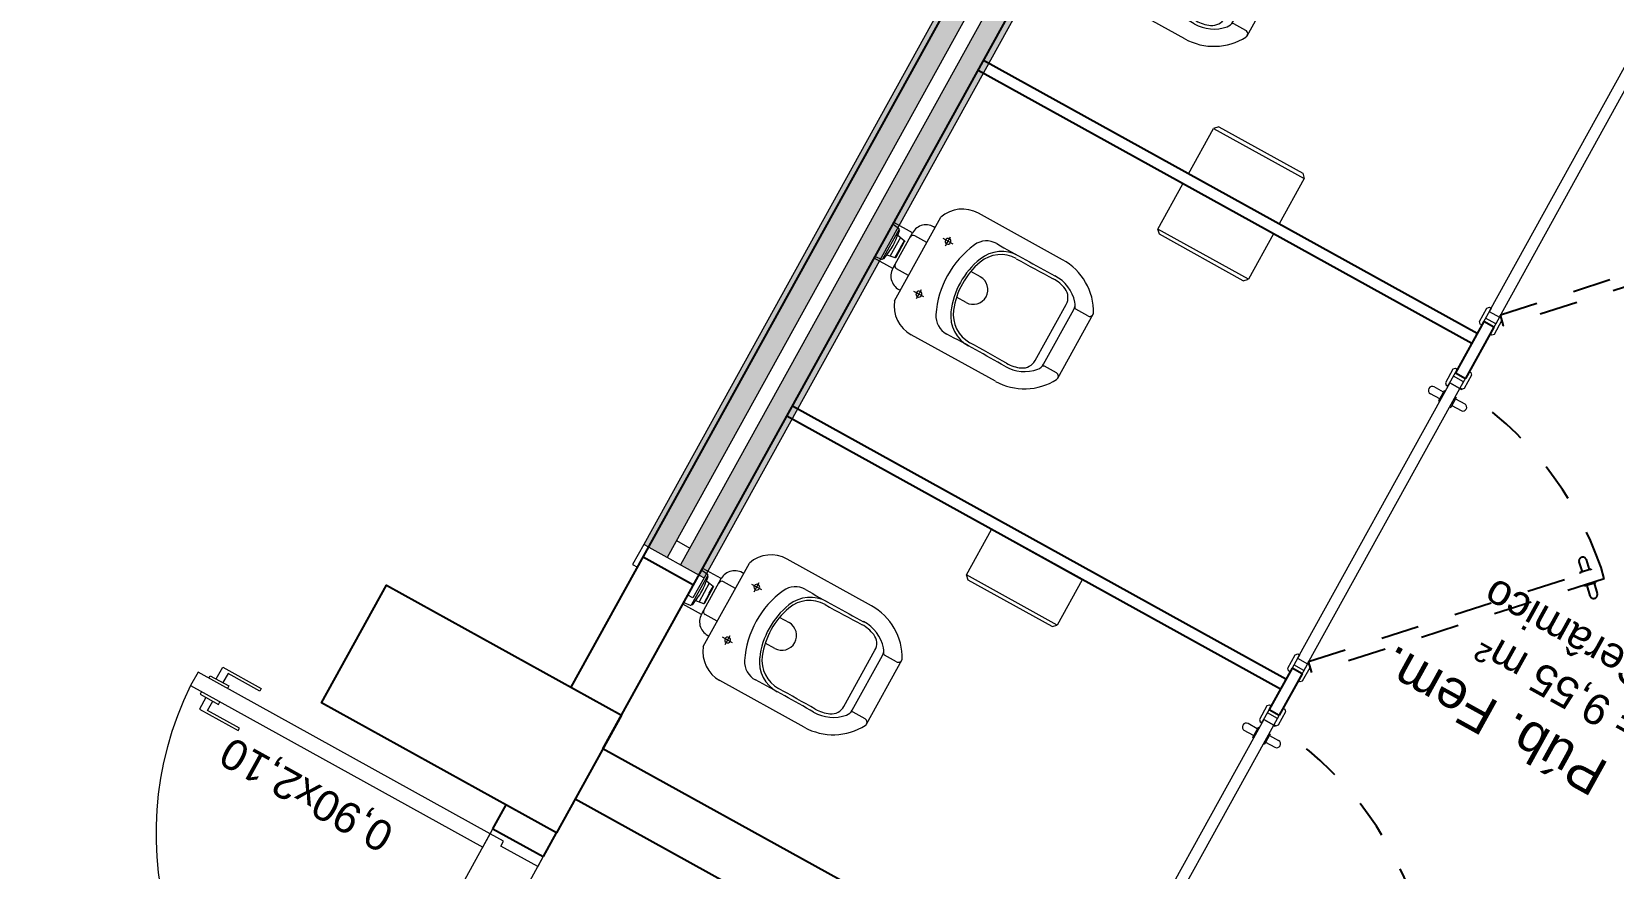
# Model space of a CAD drawing. Header units: metres. Extents: x 2113 to 5678, y -2764 to 956.
# Drawn here: x 3190.165 to 3194.287, y -1649.977 to -1647.797 of the extents above; entities that cross this region are included whole.
import ezdxf

# ---------------------------------------------------------------- set-up
doc = ezdxf.new("R2010")
doc.units = ezdxf.units.M
doc.header["$MEASUREMENT"] = 0
for name, pattern in [('CONTINU', [0]), ('CONTINUO', [0]), ('HIDDEN2', [0.1875, 0.125, -0.0625])]:
    doc.linetypes.add(name, pattern=pattern)
for name, color, linetype in [('_SETOR A', 1, 'Continuous'), ('A - Texto 1', 8, 'Continuous'), ('PAREDE', 7, 'Continuous'), ('pilar', 6, 'CONTINUO'), ('Pilares-Vigas', 5, 'Continuous'), ('TXT_QUADRAFISCAL_5000', 7, 'Continuous'), ('XX-HTC', 8, 'Continuous')]:
    doc.layers.add(name, color=color, linetype=linetype)
for name, color, linetype, lineweight in [('A-dimensão', 8, 'Continuous', 5), ('AR-EQP-FIX', 1, 'Continuous', 9), ('AR-POR', 5, 'CONTINUO', 9), ('Esquadrias', 50, 'Continuous', 9)]:
    doc.layers.add(name, color=color, linetype=linetype, lineweight=lineweight)
doc.styles.add('REGUA60', font='romns850', dxfattribs={"width": 1.2})
doc.styles.add('TEXTO', font='swisse.ttf')

# ---------------------------------------------------------------- blocks, each defined once
blk = doc.blocks.new('hidra')
at = {"layer": 'AR-EQP-FIX', "ltscale": 0.02}
for p, q in [((2491.0507, 1715.3238), (2491.0684, 1715.3221)), ((2491.0507, 1715.2278), (2491.0507, 1715.3238)), ((2491.0711, 1715.232), (2491.0711, 1715.3196)), ((2491.0712, 1715.3186), (2491.0735, 1715.3173)), ((2491.0845, 1715.3034), (2491.0845, 1715.2481)), ((2491.097, 1715.2805), (2491.097, 1715.3012)), ((2491.0971, 1715.2803), (2491.0971, 1715.2504)), ((2491.099, 1715.253), (2491.099, 1715.2989)), ((2491.0507, 1715.2278), (2491.0684, 1715.2295)), ((2491.0712, 1715.233), (2491.0735, 1715.2343)), ((2491.0712, 1715.233), (2491.0735, 1715.2343)), ((2491.0744, 1715.2409), (2491.0744, 1715.239))]:
    blk.add_line(p, q, dxfattribs=at)
for points in [[(2491.0507, 1715.2711), (2491.0507, 1715.3238)], [(2491.0752, 1715.3051), (2491.0969, 1715.3012)], [(2491.0507, 1715.2278), (2491.0507, 1715.2711)], [(2491.0752, 1715.2465), (2491.0969, 1715.2503)]]:
    blk.add_lwpolyline(points, dxfattribs=at)
for points in [[(2491.0969, 1715.3012, -0.384514), (2491.099, 1715.2986)], [(2491.0969, 1715.2503, 0.384514), (2491.099, 1715.253)]]:
    blk.add_lwpolyline(points, format="xyb", dxfattribs=at)
for centre, radius, start, end in [((2491.0681, 1715.3191), 0.00299, 9.2142, 84.5), ((2490.6782, 1715.2558), 0.4, 2.8567, 8.8369), ((2490.6782, 1715.2957), 0.4, 351.1631, 357.1433), ((2491.0681, 1715.2325), 0.00299, 275.5, 350.7858)]:
    blk.add_arc(centre, radius, start, end, dxfattribs=at)
blk = doc.blocks.new('vaso')
at = {"layer": 'AR-EQP-FIX'}
for p, q in [((-0.0532, 0.21), (-0.0532, 0.2652)), ((0.0532, 0.21), (0.0532, 0.2652)), ((-0.0532, 0.21), (-0.0402, 0.21)), ((-0.0402, 0.21), (0.0532, 0.21)), ((-0.1245, 0.1652), (0.1245, 0.1652)), ((-0.0491, 0.1652), (-0.0491, 0.2011)), ((0.0491, 0.1652), (0.0491, 0.2011)), ((-0.0786, 0.1032), (-0.0786, 0.1329)), ((0.0786, 0.1032), (0.0786, 0.1329)), ((-0.1809, -0.1665), (-0.1809, 0.0846)), ((-0.0921, 0.1181), (-0.0649, 0.1181)), ((0.0649, 0.1181), (0.0921, 0.1181)), ((0.1809, -0.1665), (0.1809, 0.0845)), ((-0.0384, 0), (-0.0384, 0.0282)), ((0.0384, -0.001), (0.0384, 0.0282)), ((-0.0836, -0.2308), (0.0836, -0.2308)), ((-0.0849, -0.2948), (-0.0849, -0.259)), ((-0.0814, -0.2548), (0.0814, -0.2548)), ((0.0849, -0.2948), (0.0849, -0.259)), ((-0.0953, -0.3048), (0.0975, -0.3048))]:
    blk.add_line(p, q, dxfattribs=at)
for centre, radius, start, end in [((-0.0532, 0.1698), 0.0402, 90, 186.9345), ((-0.0402, 0.2011), 0.00894, 90, 179.9998), ((0.0402, 0.2011), 0.00894, 0.0002, 90), ((0.0532, 0.1698), 0.0402, 353.0655, 90), ((-0.0952, 0.0846), 0.0858, 109.995, 180.0001), ((0.0952, 0.0846), 0.0858, 359.9489, 70.0048), ((-0.0786, 0.1181), 0.0076, 90, 270), ((-0.0786, 0.1181), 0.0076, 270, 90), ((0.0786, 0.1181), 0.0076, 90, 270), ((0.0786, 0.1181), 0.0076, 270, 90), ((-0.0811, 0.005), 0.0536, 114.9604, 180.906), ((0, -0.1692), 0.2457, 65.0398, 114.9603), ((0.0811, 0.005), 0.0536, 359.0955, 65.0414), ((-5.5446, -0.0814), 5.4106, 359.0719, 0.9061), ((-0.0447, -0.06), 0.0894, 112.2632, 180.2611), ((-0.042, -0.059), 0.0831, 110.8099, 180.2335), ((0, -0.1692), 0.2073, 67.7368, 112.2632), ((0, -0.1689), 0.2008, 69.1401, 110.8704), ((0, 0), 0.0384, 180, 0), ((0.042, -0.059), 0.0831, 359.7664, 69.2154), ((0.0447, -0.06), 0.0894, 359.7772, 67.7369), ((5.5446, -0.0814), 5.4106, 179.0937, 180.9279), ((-5.5446, -0.0814), 5.4195, 359.072, 0.2339), ((5.5445, -0.0815), 5.4195, 179.7659, 180.9278), ((-0.0246, -0.1665), 0.1564, 180, 241.2627), ((-0.032, -0.1708), 0.1027, 179.0541, 228.6116), ((-0.032, -0.1707), 0.0938, 179.0719, 203.7273), ((0.0246, -0.1665), 0.1563, 297.7697, 0.0098), ((0.032, -0.1707), 0.1028, 311.3707, 0.9282), ((0.0322, -0.1708), 0.0936, 336.2978, 0.9532), ((-0.0837, -0.1935), 0.0373, 203.6695, 270.1398), ((0.0837, -0.1935), 0.0374, 269.9013, 336.3985), ((-0.0814, -0.2269), 0.0279, 228.4991, 270), ((-0.0903, -0.259), 0.00536, 0.0029, 74.7666), ((0.0814, -0.2269), 0.0279, 270, 311.3708), ((0.0903, -0.259), 0.00536, 105.1484, 179.9966), ((-0.0949, -0.2948), 0.01, 241.1501, 0.1116), ((0.0949, -0.2948), 0.01, 180.0009, 270.2078)]:
    blk.add_arc(centre, radius, start, end, dxfattribs=at)
at = {"layer": 'AR-EQP-FIX', "rotation": 270}
blk.add_blockref('hidra', (-1715.2758, 2491.3159), dxfattribs=at)
blk = doc.blocks.new('janela panherofeminino')
at = {"layer": 'XX-HTC', "ltscale": 5}
h = blk.add_hatch(dxfattribs=at)
h.set_pattern_fill('AR-SAND', color=256, scale=0.001, angle=-90, style=0)
h.set_pattern_definition([(307.5, (532.882332, 3506.972135), (0.04894132373, 0.0016000313), [0, -0.038608, 0, -0.04318, 0, -0.041275]), (277.5, (532.88233, 3506.972135), (0.07168251, -0.0449523283), [0, -0.020828, 0, -0.034798, 0, -0.013335]), (237.5, (532.882332, 3507.003377), (0.0001437185, -0.079099237), [0, -0.0127, 0, -0.04572, 0, -0.05969]), (227.5, (532.88233, 3507.00338), (0.0222929323, -0.0763556452), [0, -0.00635, 0, -0.029972, 0, -0.03429])])
h.paths.add_polyline_path([(2003.3904, 1412.7947), (2003.3754, 1412.7947), (2003.3204, 1412.7947), (2003.3204, 1414.7347), (2003.3754, 1414.7347), (2003.3904, 1414.7347)])
h.paths.add_polyline_path([(2003.2804, 1412.7947), (2003.2254, 1412.7947), (2003.2104, 1412.7947), (2003.2104, 1414.7347), (2003.2254, 1414.7347), (2003.2804, 1414.7347)])
at = {"layer": 'AR-EQP-FIX', "linetype": 'Continuous'}
for p, q in [((2003.2104, 1412.7947), (2003.2104, 1414.7347)), ((2003.3904, 1412.7947), (2003.3904, 1414.7347))]:
    blk.add_line(p, q, dxfattribs=at)
at = {"layer": 'Esquadrias', "linetype": 'CONTINU'}
for p, q in [((2003.2104, 1414.7347), (2003.2104, 1414.7947)), ((2003.2104, 1414.7947), (2003.2254, 1414.7947)), ((2003.3904, 1414.7947), (2003.3754, 1414.7947)), ((2003.3904, 1414.7347), (2003.3904, 1414.7947)), ((2003.2254, 1414.7347), (2003.2104, 1414.7347)), ((2003.3754, 1414.7347), (2003.2254, 1414.7347)), ((2003.2804, 1412.7947), (2003.2804, 1414.7347)), ((2003.3204, 1412.7947), (2003.3204, 1414.7347)), ((2003.3754, 1414.7347), (2003.3904, 1414.7347)), ((2003.3204, 1414.6847), (2003.2804, 1414.6847)), ((2003.3204, 1412.8447), (2003.2804, 1412.8447)), ((2003.2254, 1412.7947), (2003.2104, 1412.7947)), ((2003.2104, 1412.7947), (2003.2104, 1412.7347)), ((2003.3754, 1412.7947), (2003.2254, 1412.7947)), ((2003.3754, 1412.7947), (2003.3904, 1412.7947)), ((2003.3904, 1412.7947), (2003.3904, 1412.7347)), ((2003.2104, 1412.7347), (2003.2254, 1412.7347)), ((2003.3904, 1412.7347), (2003.3754, 1412.7347))]:
    blk.add_line(p, q, dxfattribs=at)
at = {"layer": 'PAREDE', "ltscale": 5}
for p, q in [((2003.2254, 1414.7647), (2003.3754, 1414.7647)), ((2003.2254, 1414.7647), (2003.3754, 1414.7647)), ((2003.2254, 1412.7647), (2003.3754, 1412.7647))]:
    blk.add_line(p, q, dxfattribs=at)
blk = doc.blocks.new('p1')
at = {"layer": 'Esquadrias'}
for p, q in [((1992.237, 1468.6288), (1992.197, 1468.6288)), ((1992.197, 1468.6288), (1992.197, 1467.7588)), ((1992.237, 1467.7588), (1992.237, 1468.6288)), ((1992.197, 1468.5963), (1992.1895, 1468.5963)), ((1992.1895, 1468.5963), (1992.1895, 1468.5413)), ((1992.237, 1468.5963), (1992.2445, 1468.5963)), ((1992.2445, 1468.5963), (1992.2445, 1468.5413)), ((1992.1895, 1468.5788), (1992.1545, 1468.5788)), ((1992.1545, 1468.5788), (1992.1545, 1468.4638)), ((1992.162, 1468.4638), (1992.162, 1468.5588)), ((1992.162, 1468.5588), (1992.1895, 1468.5588)), ((1992.2445, 1468.5788), (1992.2795, 1468.5788)), ((1992.272, 1468.5588), (1992.2445, 1468.5588)), ((1992.272, 1468.4638), (1992.272, 1468.5588)), ((1992.2795, 1468.5788), (1992.2795, 1468.4638)), ((1992.1895, 1468.5413), (1992.197, 1468.5413)), ((1992.2445, 1468.5413), (1992.237, 1468.5413)), ((1992.1545, 1468.4638), (1992.162, 1468.4638)), ((1992.2795, 1468.4638), (1992.272, 1468.4638)), ((1991.367, 1467.7588), (1991.352, 1467.7588)), ((1991.367, 1467.7188), (1991.367, 1467.7588)), ((1992.197, 1467.7588), (1992.237, 1467.7588)), ((1992.237, 1467.7588), (1992.252, 1467.7588)), ((1992.237, 1467.7188), (1992.237, 1467.7588)), ((1991.382, 1467.7188), (1991.367, 1467.7188)), ((1991.382, 1467.6088), (1991.382, 1467.7188)), ((1992.222, 1467.6088), (1992.222, 1467.7188)), ((1992.222, 1467.7188), (1992.237, 1467.7188)), ((1991.352, 1467.6088), (1991.382, 1467.6088)), ((1992.252, 1467.6088), (1992.222, 1467.6088))]:
    blk.add_line(p, q, dxfattribs=at)
at = {"layer": 'Esquadrias', "linetype": 'CONTINU'}
for p, q in [((1991.367, 1467.7588), (1992.252, 1467.7588)), ((1992.197, 1467.7588), (1992.252, 1467.7588)), ((1992.252, 1467.6088), (1991.382, 1467.6088)), ((1992.252, 1467.6088), (1992.222, 1467.6088))]:
    blk.add_line(p, q, dxfattribs=at)
at = {"layer": 'Esquadrias'}
blk.add_arc((1992.237, 1467.7588), 0.8709, 92.6324, 180, dxfattribs=at)
at = {"layer": 'PAREDE', "ltscale": 5}
for p, q in [((1991.352, 1467.7588), (1991.352, 1467.6088)), ((1992.252, 1467.7588), (1992.252, 1467.6088)), ((1992.252, 1467.7588), (1992.252, 1467.6088)), ((1992.252, 1467.7588), (1992.252, 1467.6088))]:
    blk.add_line(p, q, dxfattribs=at)
at = {"layer": 'A - Texto 1', "insert": (1992.1487, 1468.4723), "char_height": 0.08, "width": 0.90408, "attachment_point": 9, "rotation": 90, "style": 'TEXTO'}
blk.add_mtext('0,90x2,10', dxfattribs=at)
blk = doc.blocks.new('GINASIO')
at = {"layer": 'A-dimensão', "extrusion": (0, 0, -1)}
for p, q in [((3760.1224, -1184.5147), (3760.1124, -1184.5247)), ((3760.1224, -1184.5147), (3760.3724, -1184.5147)), ((3760.3724, -1184.5147), (3760.3824, -1184.5247)), ((3760.1124, -1184.6597), (3760.1124, -1184.5247)), ((3760.1124, -1184.5247), (3760.3824, -1184.5247)), ((3760.3824, -1184.5247), (3760.3824, -1184.6597)), ((3760.1224, -1185.5447), (3760.1124, -1185.5547)), ((3760.1224, -1185.5447), (3760.3724, -1185.5447)), ((3760.3724, -1185.5447), (3760.3824, -1185.5547)), ((3760.1124, -1185.6897), (3760.1124, -1185.5547)), ((3760.1124, -1185.5547), (3760.3824, -1185.5547)), ((3760.3824, -1185.5547), (3760.3824, -1185.6897)), ((3760.1124, -1185.8547), (3760.1124, -1185.7197)), ((3760.3824, -1185.7197), (3760.3824, -1185.8547)), ((3760.1224, -1185.8647), (3760.1124, -1185.8547)), ((3760.3824, -1185.8547), (3760.1124, -1185.8547)), ((3760.3724, -1185.8647), (3760.1224, -1185.8647)), ((3760.3724, -1185.8647), (3760.3824, -1185.8547))]:
    blk.add_line(p, q, dxfattribs=at)
at = {"layer": 'A-dimensão'}
for p, q in [((3760.3824, -1184.6597), (3760.1124, -1184.6597)), ((3760.3824, -1185.6897), (3760.1124, -1185.6897)), ((3760.1124, -1185.7197), (3760.3824, -1185.7197))]:
    blk.add_line(p, q, dxfattribs=at)
at = {"layer": 'AR-POR', "color": 1, "linetype": 'Continuous'}
for p, q in [((3759.4895, -1184.5206), (3759.4619, -1184.5206)), ((3759.4925, -1184.5147), (3759.4895, -1184.5147)), ((3759.4895, -1184.5447), (3759.4895, -1184.5147)), ((3759.5225, -1184.5147), (3759.5255, -1184.5147)), ((3759.5255, -1184.5447), (3759.5255, -1184.5147)), ((3759.5255, -1184.5206), (3759.5531, -1184.5206)), ((3759.4895, -1184.5406), (3759.4619, -1184.5406)), ((3759.4925, -1184.5447), (3759.4895, -1184.5447)), ((3759.5225, -1184.5447), (3759.5255, -1184.5447)), ((3759.5255, -1184.5406), (3759.5531, -1184.5406)), ((3759.4895, -1185.5231), (3759.4619, -1185.5231)), ((3759.4895, -1185.5431), (3759.4619, -1185.5431)), ((3759.4925, -1185.5172), (3759.4895, -1185.5172)), ((3759.4895, -1185.5472), (3759.4895, -1185.5172)), ((3759.4925, -1185.5472), (3759.4895, -1185.5472)), ((3759.5225, -1185.5172), (3759.5255, -1185.5172)), ((3759.5225, -1185.5472), (3759.5255, -1185.5472)), ((3759.5255, -1185.5472), (3759.5255, -1185.5172)), ((3759.5255, -1185.5231), (3759.5531, -1185.5231)), ((3759.5255, -1185.5431), (3759.5531, -1185.5431))]:
    blk.add_line(p, q, dxfattribs=at)
at = {"layer": 'AR-POR', "color": 8, "linetype": 'HIDDEN2', "lineweight": -2, "ltscale": 0.02}
for p, q in [((3758.9235, -1185.3204), (3759.4718, -1184.7374)), ((3759.4931, -1184.7587), (3758.9447, -1185.3416)), ((3759.4718, -1184.7374), (3759.4931, -1184.7587)), ((3758.9547, -1185.2825), (3758.9347, -1185.2635)), ((3758.941, -1185.297), (3758.9207, -1185.2778)), ((3758.9382, -1185.2999), (3758.9588, -1185.2782)), ((3758.9404, -1185.302), (3758.9382, -1185.2999)), ((3758.961, -1185.2802), (3758.9588, -1185.2782)), ((3758.9655, -1185.3257), (3758.9861, -1185.304)), ((3758.984, -1185.3019), (3758.9861, -1185.304)), ((3758.9235, -1185.3204), (3758.9447, -1185.3416)), ((3758.9633, -1185.3237), (3758.9655, -1185.3257)), ((3758.9682, -1185.3228), (3758.9885, -1185.3421)), ((3758.982, -1185.3083), (3759.002, -1185.3273)), ((3758.9235, -1186.3529), (3759.4718, -1185.7699)), ((3759.4931, -1185.7912), (3758.9447, -1186.3741)), ((3759.4718, -1185.7699), (3759.4931, -1185.7912))]:
    blk.add_line(p, q, dxfattribs=at)
for centre, radius, start, end in [((3759.5509, -1183.6648), 0.9068, 228.0461, 266.3032), ((3758.9277, -1185.2706), 0.01, 45.4813, 225.4813), ((3759.5509, -1184.6673), 0.9068, 228.0461, 266.3032), ((3758.9948, -1185.3337), 0.01, 228.0266, 48.0266)]:
    blk.add_arc(centre, radius, start, end, dxfattribs=at)
at = {"layer": 'AR-POR', "color": 1, "linetype": 'Continuous'}
for centre, start, end in [((3759.4619, -1184.5306), 90, 270), ((3759.5531, -1184.5306), 270, 90), ((3759.4619, -1185.5331), 90, 270), ((3759.5531, -1185.5331), 270, 90)]:
    blk.add_arc(centre, 0.01, start, end, dxfattribs=at)
at = {"layer": 'Esquadrias'}
for points in [[(3759.4925, -1184.5697), (3759.5225, -1184.5697), (3759.5225, -1183.7497), (3759.4925, -1183.7497)], [(3759.5225, -1184.6097), (3759.5275, -1184.6097), (3759.5325, -1184.6047), (3759.5325, -1184.5647), (3759.5275, -1184.5597), (3759.5225, -1184.5597)], [(3759.4925, -1184.6197), (3759.4875, -1184.6197), (3759.4825, -1184.6147), (3759.4825, -1184.5747), (3759.4875, -1184.5697), (3759.4925, -1184.5697)], [(3759.4925, -1184.7022), (3759.4875, -1184.7022), (3759.4825, -1184.7072), (3759.4825, -1184.7472), (3759.4875, -1184.7522), (3759.4925, -1184.7522)], [(3759.5225, -1184.7122), (3759.5275, -1184.7122), (3759.5325, -1184.7172), (3759.5325, -1184.7572), (3759.5275, -1184.7622), (3759.5225, -1184.7622)], [(3759.4925, -1185.5722), (3759.5225, -1185.5722), (3759.5225, -1184.7522), (3759.4925, -1184.7522)], [(3759.4925, -1185.6222), (3759.4875, -1185.6222), (3759.4825, -1185.6172), (3759.4825, -1185.5772), (3759.4875, -1185.5722), (3759.4925, -1185.5722)], [(3759.5225, -1185.6122), (3759.5275, -1185.6122), (3759.5325, -1185.6072), (3759.5325, -1185.5672), (3759.5275, -1185.5622), (3759.5225, -1185.5622)], [(3759.4925, -1185.7347), (3759.4875, -1185.7347), (3759.4825, -1185.7397), (3759.4825, -1185.7797), (3759.4875, -1185.7847), (3759.4925, -1185.7847)], [(3759.5225, -1185.7447), (3759.5275, -1185.7447), (3759.5325, -1185.7497), (3759.5325, -1185.7897), (3759.5275, -1185.7947), (3759.5225, -1185.7947)], [(3759.4925, -1186.6047), (3759.5225, -1186.6047), (3759.5225, -1185.7847), (3759.4925, -1185.7847)]]:
    blk.add_lwpolyline(points, close=True, dxfattribs=at)
for points in [[(3759.5275, -1184.5597), (3759.5225, -1184.5597), (3759.5225, -1184.5697), (3759.4925, -1184.5697), (3759.4925, -1184.5897), (3759.5225, -1184.5897)], [(3759.4925, -1184.7022), (3759.4925, -1184.7222)], [(3759.5275, -1184.7622), (3759.5225, -1184.7622), (3759.5225, -1184.7522), (3759.4925, -1184.7522), (3759.4925, -1184.7322), (3759.5225, -1184.7322)], [(3759.5275, -1185.5622), (3759.5225, -1185.5622), (3759.5225, -1185.5722), (3759.4925, -1185.5722), (3759.4925, -1185.5922), (3759.5225, -1185.5922)], [(3759.4925, -1185.7347), (3759.4925, -1185.7547)], [(3759.5275, -1185.7947), (3759.5225, -1185.7947), (3759.5225, -1185.7847), (3759.4925, -1185.7847), (3759.4925, -1185.7647), (3759.5225, -1185.7647)]]:
    blk.add_lwpolyline(points, dxfattribs=at)
at = {"layer": 'PAREDE', "ltscale": 5}
for p, q in [((3760.9925, -1183.3486), (3760.9925, -1183.4197)), ((3761.1425, -1183.3486), (3761.1425, -1183.4197)), ((3760.285, -1183.5197), (3760.9925, -1183.5197)), ((3760.285, -1183.6697), (3760.9925, -1183.6697)), ((3760.9925, -1183.6697), (3760.9925, -1186.7197)), ((3761.1425, -1183.7697), (3761.1425, -1187.2197)), ((3761.1425, -1183.7697), (3761.1425, -1187.2197))]:
    blk.add_line(p, q, dxfattribs=at)
at = {"layer": 'Pilares-Vigas', "ltscale": 5}
for p, q in [((3759.5225, -1184.5997), (3759.4925, -1184.5997)), ((3759.4925, -1184.7222), (3759.4925, -1184.5997)), ((3759.5225, -1184.7222), (3759.5225, -1184.5997)), ((3759.5225, -1184.6597), (3760.9925, -1184.6597)), ((3759.4925, -1184.7222), (3759.5225, -1184.7222)), ((3759.5225, -1184.6897), (3760.9925, -1184.6897)), ((3759.4925, -1185.7547), (3759.4925, -1185.6022)), ((3759.5225, -1185.6022), (3759.4925, -1185.6022)), ((3759.5225, -1185.7547), (3759.5225, -1185.6022)), ((3759.5225, -1185.6897), (3760.9925, -1185.6897)), ((3759.4925, -1185.7547), (3759.5225, -1185.7547)), ((3759.5225, -1185.7197), (3760.9925, -1185.7197))]:
    blk.add_line(p, q, dxfattribs=at)
at = {"layer": 'Pilares-Vigas'}
blk.add_lwpolyline([(3760.9925, -1183.4197), (3761.6925, -1183.4197), (3761.6925, -1183.7697), (3760.9925, -1183.7697), (3760.9925, -1183.4197)], dxfattribs=at)
at = {"layer": 'A-dimensão', "rotation": 270}
for p in [(3760.7273, -1184.1536), (3760.7273, -1185.1836), (3760.7273, -1186.2036)]:
    blk.add_blockref('vaso', p, dxfattribs=at)
at = {"layer": 'pilar', "rotation": 270}
blk.add_blockref('p1', (2293.3838, 808.9034), dxfattribs=at)
at = {"layer": 'pilar'}
blk.add_blockref('janela panherofeminino', (1757.767, -2598.9219), dxfattribs=at)
at = {"layer": 'XX-HTC', "insert": (3758.8349, -1184.806, -297), "char_height": 0.1, "width": 1.390511, "attachment_point": 2, "style": 'REGUA60'}
blk.add_mtext('{\\fArial|b0|i0|c0|p34;Ban. Púb. Fem.\\P\\H0.8x;A = 9,55 m²\\PP = Cerâmico}', dxfattribs=at)

msp = doc.modelspace()

# ---------------------------------------------------------------- linework, layer by layer
at = {"layer": 'TXT_QUADRAFISCAL_5000', "lineweight": 100}
msp.add_circle((3163.675, -1737.5511), 237.9528, dxfattribs=at)
msp.add_circle((3163.675, -1737.5511), 237.9528, dxfattribs=at)

# ---------------------------------------------------------------- block references
at = {"layer": '_SETOR A', "rotation": 151.0553157846748}
msp.add_blockref('GINASIO', (5909.9961, -4505.6686), dxfattribs=at)

doc.saveas('drawing.dxf')
